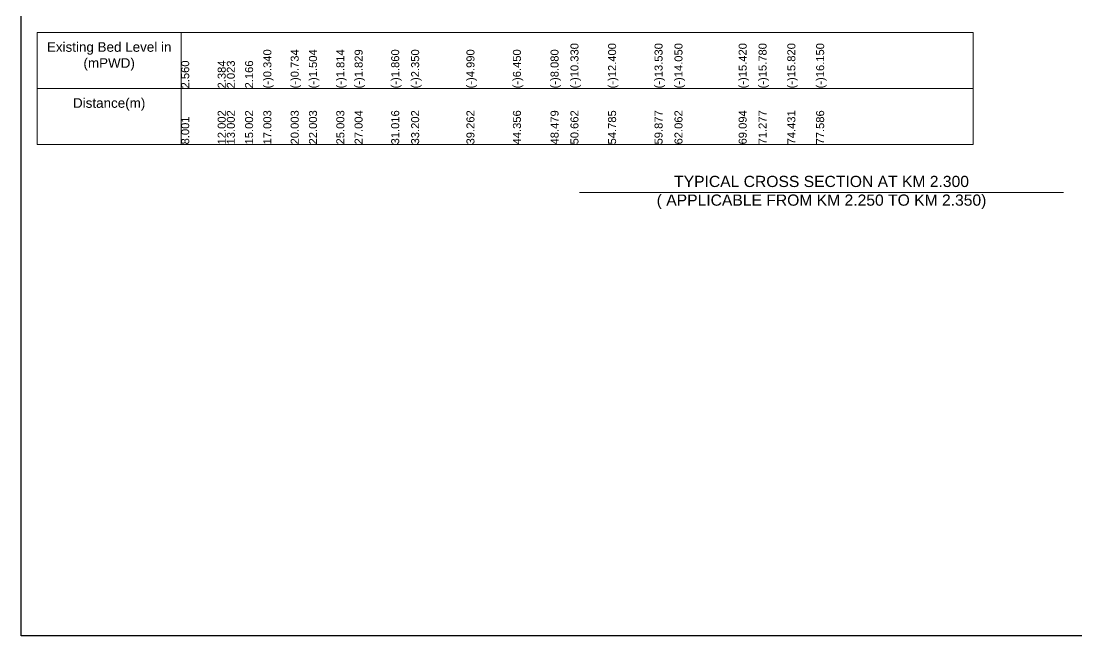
# Model space of a CAD drawing. Header units: inches. Extents: x 89000 to 1304432, y -10828 to 220529.
# Drawn here: x 536460 to 543055, y 172130 to 175971 of the extents above; entities that cross this region are included whole.
import ezdxf

# ---------------------------------------------------------------- set-up
doc = ezdxf.new("R2010")
doc.units = ezdxf.units.IN
doc.header["$LTSCALE"] = 7
doc.header["$MEASUREMENT"] = 0
for name, color, linetype, lineweight in [('Cross section Data Border', 7, 'Continuous', 9), ('Cross Section Labels', 7, 'Continuous', 9), ('Long Section Labels', 7, 'Continuous', 9)]:
    doc.layers.add(name, color=color, linetype=linetype, lineweight=lineweight)
doc.styles.get("Standard").update_dxf_attribs({"font": 'arial.ttf'})

msp = doc.modelspace()

# ---------------------------------------------------------------- linework, layer by layer
msp.add_lwpolyline([(536459.68143, 179200.63194), (546459.68143, 179200.63194), (546459.68143, 172129.63194), (536459.68143, 172129.63194)], close=True)
at = {"layer": 'Cross section Data Border'}
msp.add_lwpolyline([(536559.68143, 175900.63194), (542407.46262, 175900.63194), (542407.46262, 175200.63194), (536559.68143, 175200.63194)], close=True, dxfattribs=at)
for points in [[(537459.68143, 175900.63194), (537459.68143, 175200.63194)], [(536559.68143, 175550.63194), (542407.46262, 175550.63194)]]:
    msp.add_lwpolyline(points, dxfattribs=at)
at = {"layer": 'Cross Section Labels'}
msp.add_lwpolyline([(539947.68143, 174900.63194), (541459.68143, 174900.63194), (542971.68143, 174900.63194)], dxfattribs=at)

# ---------------------------------------------------------------- texts
at = {"layer": 'Cross section Data Border', "char_height": 60, "width": 800, "attachment_point": 5}
for s, insert in [('Existing Bed Level in (mPWD)', (537009.68143, 175750.63194)), ('Distance(m)', (537009.68143, 175450.63194))]:
    msp.add_mtext(s, dxfattribs=dict(at, insert=insert))
at = {"layer": 'Cross Section Labels', "insert": (541459.68143, 174900.63194), "char_height": 70, "attachment_point": 5}
msp.add_mtext('TYPICAL CROSS SECTION AT KM 2.300^J( APPLICABLE FROM KM 2.250 TO KM 2.350)', dxfattribs=at)
at = {"layer": 'Long Section Labels', "char_height": 50, "attachment_point": 1, "rotation": 90}
for s, insert in [('(-)10.330', (539891.32301, 175550.63194)), ('(-)12.400', (540126.33778, 175550.63194)), ('(-)13.530', (540416.62532, 175550.63194)), ('(-)14.050', (540541.14883, 175550.63194)), ('(-)15.420', (540941.98413, 175550.63194)), ('(-)15.780', (541066.39946, 175550.63194)), ('(-)15.820', (541246.18281, 175550.63194)), ('(-)16.150', (541426.00414, 175550.63194)), ('(-)0.340', (537972.7551, 175550.63194)), ('(-)0.734', (538143.77966, 175550.63194)), ('(-)1.504', (538257.78298, 175550.63194)), ('(-)1.814', (538428.80754, 175550.63194)), ('(-)1.829', (538542.83043, 175550.63194)), ('(-)1.860', (538771.50624, 175550.63194)), ('(-)2.350', (538896.11905, 175550.63194)), ('(-)4.990', (539241.54026, 175550.63194)), ('(-)6.450', (539531.8969, 175550.63194)), ('(-)8.080', (539766.91039, 175550.63194)), ('2.560', (537459.68143, 175550.63194)), ('2.384', (537687.70765, 175550.63194)), ('2.023', (537744.70932, 175550.63194)), ('2.166', (537858.73221, 175550.63194)), ('8.001', (537459.68143, 175200.63194)), ('12.002', (537687.70765, 175200.63194)), ('13.002', (537744.70932, 175200.63194)), ('15.002', (537858.73221, 175200.63194)), ('17.003', (537972.7551, 175200.63194)), ('20.003', (538143.77966, 175200.63194)), ('22.003', (538257.78298, 175200.63194)), ('25.003', (538428.80754, 175200.63194)), ('27.004', (538542.83043, 175200.63194)), ('31.016', (538771.50624, 175200.63194)), ('33.202', (538896.11905, 175200.63194)), ('33.202', (538896.11905, 175200.63194)), ('39.262', (539241.54026, 175200.63194)), ('44.356', (539531.8969, 175200.63194)), ('48.479', (539766.91039, 175200.63194)), ('50.662', (539891.32301, 175200.63194)), ('54.785', (540126.33778, 175200.63194)), ('59.877', (540416.62532, 175200.63194)), ('62.062', (540541.14883, 175200.63194)), ('69.094', (540941.98413, 175200.63194)), ('71.277', (541066.39946, 175200.63194)), ('74.431', (541246.18281, 175200.63194)), ('77.586', (541426.00414, 175200.63194))]:
    msp.add_mtext(s, dxfattribs=dict(at, insert=insert))

doc.saveas('drawing.dxf')
